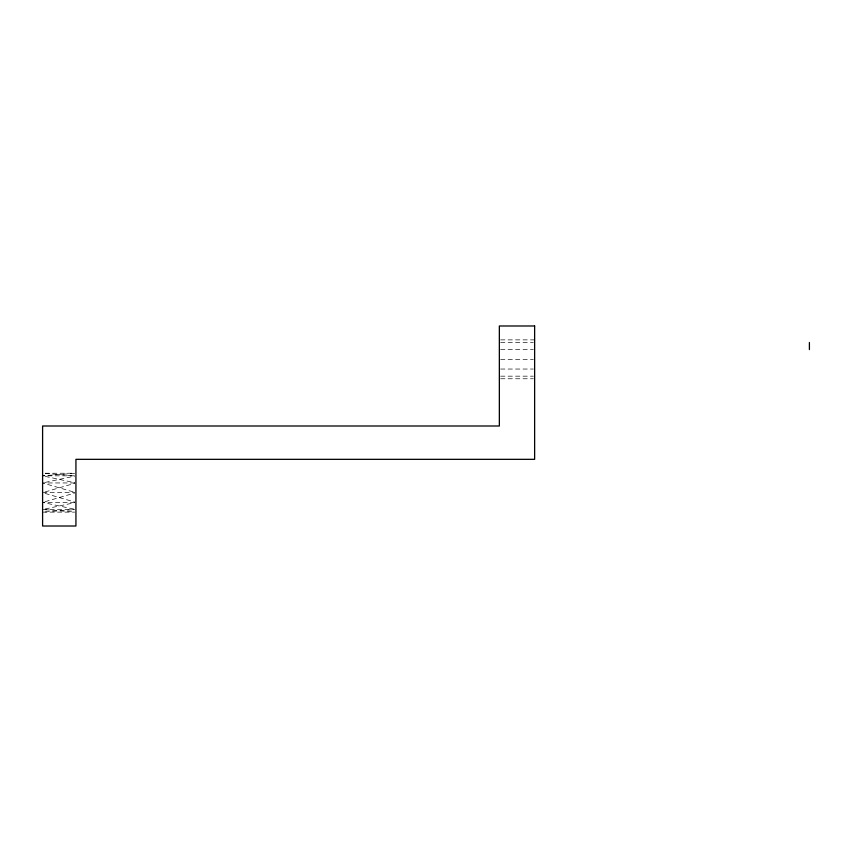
<?xml version="1.0" encoding="UTF-8"?>
<svg xmlns="http://www.w3.org/2000/svg" width="852" height="852" viewBox="0 0 852 852"><rect width="100%" height="100%" fill="white"/><g stroke="black" fill="none" stroke-linecap="round" stroke-linejoin="round"><path stroke-width="0.64" stroke-dasharray="4.26 3.19" d="M45.071 491.955L74.699 483.318M45.071 501.679L74.699 493.042M45.167 482.402L74.656 476.108M45.167 508.974L74.656 502.68M74.656 473.329L42.6 475.831L74.656 475.831L42.6 473.233M45.167 511.924L74.656 509.624M500.656 339.873L534.63 339.873M500.656 342.483L533.32 342.483M500.656 349.597L533.32 349.597M500.656 359.32L533.32 359.32M500.656 369.044L533.32 369.044M500.656 376.169L533.32 376.169M500.656 378.767L533.32 378.767M45.167 473.233L74.656 473.233M74.656 482.956L42.6 482.956L74.699 492.318M42.6 492.68L74.656 492.68M74.656 502.403L42.6 502.403L74.656 509.251M42.6 509.517L74.656 509.517M42.6 512.127L74.656 512.127M45.167 509.72L74.656 512.031M45.167 476.385L74.656 482.679M45.071 493.404L74.699 502.041"/><path stroke-width="1.28" d="M809.4 342.483L809.4 349.597M534.63 325.986L499.347 325.986L499.347 426L42.6 426L42.6 526.014L75.934 526.014L75.934 459.334L534.63 459.334L534.63 325.986"/></g></svg>
